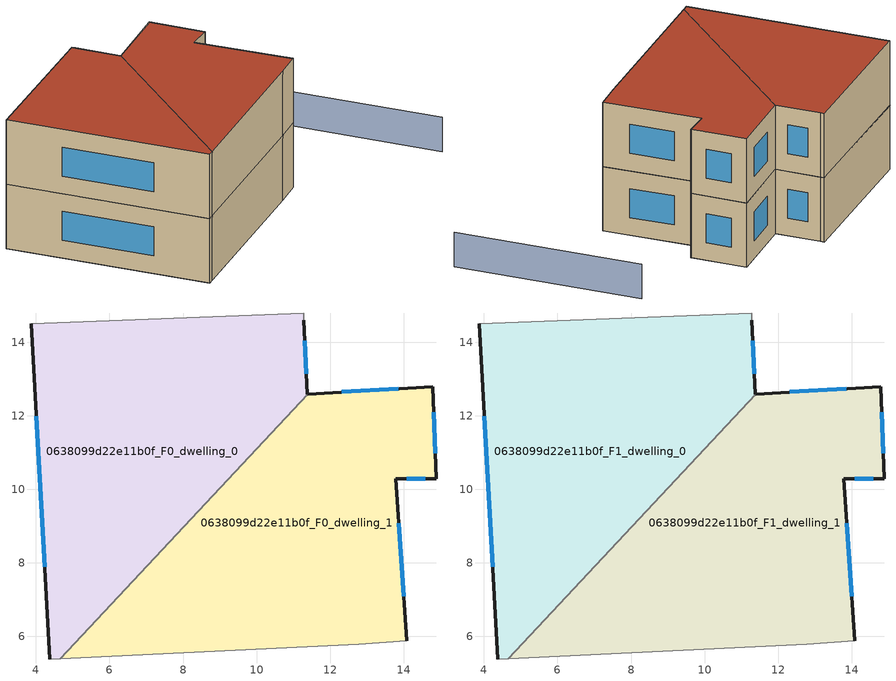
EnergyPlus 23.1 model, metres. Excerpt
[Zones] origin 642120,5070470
0638099d22e11b0f_F0_dwelling_0
 floor ground (EU_floor_Construction): 4.66,5.4 11.38,12.59 11.28,14.59 11.28,14.79 3.87,14.49 4.37,5.39 z0
 wall outside (EU_wall_Construction): 4.37,5.39 3.87,14.49 / 11.28,14.59 11.38,12.59 z0:3
 wall adiabatic (EU_wall_Construction): 4.66,5.4 4.37,5.39 / 3.87,14.49 11.28,14.79 11.28,14.59 z0:3
 wall to 0638099d22e11b0f_F0_dwelling_1 (EU_wall_Construction): 11.38,12.59 4.66,5.4 z0:3
 window (EU_Window_Construction): 4.23,7.89 4.01,11.99 / 11.31,14.04 11.35,13.14 z0.83:2.17
0638099d22e11b0f_F0_dwelling_1
 floor ground (EU_floor_Construction): 14.08,5.88 13.78,10.29 14.88,10.29 14.78,12.79 11.38,12.59 4.66,5.4 12.78,5.78 z0
 wall outside (EU_wall_Construction): 11.38,12.59 14.78,12.79 14.88,10.29 13.78,10.29 14.08,5.88 z0:3
 wall adiabatic (EU_wall_Construction): 14.08,5.88 12.78,5.78 4.66,5.4 z0:3
 window (EU_Window_Construction): 12.32,12.64 13.85,12.73 / 14.81,12.1 14.85,10.98 / 14.58,10.29 14.08,10.29 / 13.86,9.08 14,7.1 z0.83:2.17
0638099d22e11b0f_F1_dwelling_0
 floor to 0638099d22e11b0f_F0_dwelling_0 (EU_floor_Construction): 4.66,5.4 11.38,12.59 11.28,14.59 11.28,14.79 3.87,14.49 4.37,5.39 z3
 wall outside (EU_wall_Construction): 4.37,5.39 3.87,14.49 / 11.28,14.59 11.38,12.59 z3:6
 wall adiabatic (EU_wall_Construction): 4.66,5.4 4.37,5.39 / 3.87,14.49 11.28,14.79 11.28,14.59 z3:6
 wall to 0638099d22e11b0f_F1_dwelling_1 (EU_wall_Construction): 11.38,12.59 4.66,5.4 z3:6
 window (EU_Window_Construction): 4.23,7.89 4.01,11.99 / 11.31,14.04 11.35,13.14 z3.83:5.17
 roof outside (EU_roof_Construction): 11.28,14.79 11.28,14.59 11.38,12.59 4.66,5.4 4.37,5.39 3.87,14.49 z6
0638099d22e11b0f_F1_dwelling_1
 floor to 0638099d22e11b0f_F0_dwelling_1 (EU_floor_Construction): 14.08,5.88 13.78,10.29 14.88,10.29 14.78,12.79 11.38,12.59 4.66,5.4 12.78,5.78 z3
 wall outside (EU_wall_Construction): 11.38,12.59 14.78,12.79 14.88,10.29 13.78,10.29 14.08,5.88 z3:6
 wall adiabatic (EU_wall_Construction): 14.08,5.88 12.78,5.78 4.66,5.4 z3:6
 window (EU_Window_Construction): 12.32,12.64 13.85,12.73 / 14.81,12.1 14.85,10.98 / 14.58,10.29 14.08,10.29 / 13.86,9.08 14,7.1 z3.83:5.17
 roof outside (EU_roof_Construction): 14.78,12.79 14.88,10.29 13.78,10.29 14.08,5.88 12.78,5.78 4.66,5.4 11.38,12.59 z6
shading: 19.68,1.58 19.27,9.98 z0:1.6
[Building]
EU S2 Campaign: North Axis=0; Terrain=City; Solar Distribution=FullExterior
[Site:Location]
Lyon-Bron: Latitude=45.75; Longitude=5; Time Zone=1; Elevation=198
[SizingPeriod:WeatherFileDays]
AnnualSizingPeriod: Begin Month=1; Begin Day of Month=1; End Month=12; End Day of Month=31; Day of Week for Start Day=Monday; Use Weather File Daylight Saving Period=No; Use Weather File Rain and Snow Indicators=No
[MATERIAL]
EU_InternalMass_Material: Roughness=MediumRough; Thickness=0.1; Conductivity=1; Density=1800; Specific Heat=900; Thermal Absorptance=0.9; Solar Absorptance=0.7; Visible Absorptance=0.7
[MATERIAL:NOMASS] Roughness=MediumRough; Thermal Absorptance=0.9; Solar Absorptance=0.7; Visible Absorptance=0.7
Name | Thermal Resistance
EU_wall_NoMass | 0.87146
EU_roof_NoMass | 0.842276
EU_floor_NoMass | 0.496999
[WINDOWMATERIAL:SIMPLEGLAZINGSYSTEM]
EU_Window_SimpleGlazing: UFactor=2.2525; Solar Heat Gain Coefficient=0.76; Visible Transmittance=0.76
[CONSTRUCTION]
EU_wall_Construction: EU_wall_NoMass
EU_roof_Construction: EU_roof_NoMass
EU_floor_Construction: EU_floor_NoMass
EU_InternalMass_Construction: EU_InternalMass_Material
EU_Window_Construction: EU_Window_SimpleGlazing
[ZONE] Type=1; Multiplier=1; Ceiling Height=autocalculate; Floor Area=autocalculate; Part of Total Floor Area=Yes
Name | Volume
0638099d22e11b0f_F0_dwelling_0 | 128.52
0638099d22e11b0f_F1_dwelling_0 | 128.518
0638099d22e11b0f_F0_dwelling_1 | 128.577
0638099d22e11b0f_F1_dwelling_1 | 128.575
[INTERNALMASS] Construction=EU_InternalMass_Construction
Name | Zone or ZoneList | Surface Area
0638099d22e11b0f_F0_dwelling_0_EU_InternalMass | 0638099d22e11b0f_F0_dwelling_0 | 42.8576
0638099d22e11b0f_F0_dwelling_1_EU_InternalMass | 0638099d22e11b0f_F0_dwelling_1 | 42.8586
0638099d22e11b0f_F1_dwelling_0_EU_InternalMass | 0638099d22e11b0f_F1_dwelling_0 | 42.8576
0638099d22e11b0f_F1_dwelling_1_EU_InternalMass | 0638099d22e11b0f_F1_dwelling_1 | 42.8586
[OTHEREQUIPMENT] Fuel Type=Electricity; Design Level Calculation Method=Watts/Area; Power per Zone Floor Area=1; Fraction Latent=0; Fraction Radiant=0; Fraction Lost=0; Carbon Dioxide Generation Rate=0; EndUse Subcategory=EU_Step8_InternalGains
Name | Zone or ZoneList or Space or SpaceList | Schedule
EU_Step8_InternalGain_0638099d22e11b0f_F0_dwelling_0_f000 | 0638099d22e11b0f_F0_dwelling_0 | EU_Step8_GainSchedule_0638099d22e11b0f_F0_dwelling_0_f000
EU_Step8_InternalGain_0638099d22e11b0f_F0_dwelling_1_f000 | 0638099d22e11b0f_F0_dwelling_1 | EU_Step8_GainSchedule_0638099d22e11b0f_F0_dwelling_1_f000
EU_Step8_InternalGain_0638099d22e11b0f_F1_dwelling_0_f000 | 0638099d22e11b0f_F1_dwelling_0 | EU_Step8_GainSchedule_0638099d22e11b0f_F1_dwelling_0_f000
EU_Step8_InternalGain_0638099d22e11b0f_F1_dwelling_1_f000 | 0638099d22e11b0f_F1_dwelling_1 | EU_Step8_GainSchedule_0638099d22e11b0f_F1_dwelling_1_f000
[ZONEVENTILATION:DESIGNFLOWRATE] Schedule=EU_AlwaysOn; Design Flow Rate Calculation Method=AirChanges/Hour; Air Changes per Hour=0.425; Ventilation Type=Natural; Fan Pressure Rise=0; Fan Total Efficiency=1; Constant Term Coefficient=1; Temperature Term Coefficient=0; Velocity Term Coefficient=0; Velocity Squared Term Coefficient=0; Minimum Indoor Temperature=-100; Maximum Indoor Temperature=100; Delta Temperature=-100; Minimum Outdoor Temperature=-100; Maximum Outdoor Temperature=100; Maximum Wind Speed=40
Name | Zone or ZoneList or Space or SpaceList
EU_ConstantAir_0638099d22e11b0f_F0_dwelling_0 | 0638099d22e11b0f_F0_dwelling_0
EU_ConstantAir_0638099d22e11b0f_F0_dwelling_1 | 0638099d22e11b0f_F0_dwelling_1
EU_ConstantAir_0638099d22e11b0f_F1_dwelling_0 | 0638099d22e11b0f_F1_dwelling_0
EU_ConstantAir_0638099d22e11b0f_F1_dwelling_1 | 0638099d22e11b0f_F1_dwelling_1
[HVACTEMPLATE:THERMOSTAT] Constant Heating Setpoint=20; Constant Cooling Setpoint=50
EU_HeatOnly_0638099d22e11b0f_F0_dwelling_0; EU_HeatOnly_0638099d22e11b0f_F0_dwelling_1; EU_HeatOnly_0638099d22e11b0f_F1_dwelling_0; EU_HeatOnly_0638099d22e11b0f_F1_dwelling_1
[HVACTEMPLATE:ZONE:IDEALLOADSAIRSYSTEM] System Availability Schedule=EU_AlwaysOn; Maximum Heating Supply Air Temperature=50; Minimum Cooling Supply Air Temperature=13; Maximum Heating Supply Air Humidity Ratio=0.0156; Minimum Cooling Supply Air Humidity Ratio=0.0077; Heating Limit=NoLimit; Cooling Limit=NoLimit; Heating Availability Schedule=EU_AlwaysOn; Cooling Availability Schedule=EU_CoolingOff; Dehumidification Control Type=ConstantSensibleHeatRatio; Cooling Sensible Heat Ratio=0.7; Dehumidification Setpoint=60; Humidification Control Type=None; Humidification Setpoint=30; Outdoor Air Method=None; Outdoor Air Flow Rate per Person=0.00944; Outdoor Air Flow Rate per Zone Floor Area=0; Outdoor Air Flow Rate per Zone=0; Demand Controlled Ventilation Type=None; Outdoor Air Economizer Type=NoEconomizer; Heat Recovery Type=None; Sensible Heat Recovery Effectiveness=0.7; Latent Heat Recovery Effectiveness=0.65
Name | Template Thermostat
0638099d22e11b0f_F0_dwelling_0 | EU_HeatOnly_0638099d22e11b0f_F0_dwelling_0
0638099d22e11b0f_F0_dwelling_1 | EU_HeatOnly_0638099d22e11b0f_F0_dwelling_1
0638099d22e11b0f_F1_dwelling_0 | EU_HeatOnly_0638099d22e11b0f_F1_dwelling_0
0638099d22e11b0f_F1_dwelling_1 | EU_HeatOnly_0638099d22e11b0f_F1_dwelling_1
[SIZING:ZONE] Zone Cooling Design Supply Air Temperature Input Method=SupplyAirTemperature; Zone Cooling Design Supply Air Temperature=13; Zone Heating Design Supply Air Temperature Input Method=SupplyAirTemperature; Zone Heating Design Supply Air Temperature=50; Zone Cooling Design Supply Air Humidity Ratio=0.008; Zone Heating Design Supply Air Humidity Ratio=0.008; Cooling Design Air Flow Method=DesignDay; Cooling Design Air Flow Rate=0; Cooling Minimum Air Flow per Zone Floor Area=0.000762; Cooling Minimum Air Flow=0; Cooling Minimum Air Flow Fraction=0.2; Heating Design Air Flow Method=DesignDay; Heating Design Air Flow Rate=0; Heating Maximum Air Flow per Zone Floor Area=0.002032; Heating Maximum Air Flow=0.141576; Heating Maximum Air Flow Fraction=0.3; Account for Dedicated Outdoor Air System=No; Dedicated Outdoor Air System Control Strategy=NeutralSupplyAir; Dedicated Outdoor Air Low Setpoint Temperature for Design=autosize; Dedicated Outdoor Air High Setpoint Temperature for Design=autosize; Zone Load Sizing Method=Sensible Load Only No Latent Load; Zone Latent Cooling Design Supply Air Humidity Ratio Input Method=HumidityRatioDifference; Zone Cooling Design Supply Air Humidity Ratio Difference=0.005; Zone Latent Heating Design Supply Air Humidity Ratio Input Method=HumidityRatioDifference; Zone Humidification Design Supply Air Humidity Ratio Difference=0.005
0638099d22e11b0f_F0_dwelling_0; 0638099d22e11b0f_F0_dwelling_1; 0638099d22e11b0f_F1_dwelling_0; 0638099d22e11b0f_F1_dwelling_1
[SCHEDULE:CONSTANT]
Name | Hourly Value
EU_AlwaysOn | 1
EU_CoolingOff | 0
[SCHEDULE:FILE] Column Number=1; Rows to Skip at Top=0; Number of Hours of Data=8760; Column Separator=Comma; Interpolate to Timestep=No; Minutes per Item=60; Adjust Schedule for Daylight Savings=Yes
Name | File
EU_Step8_GainSchedule_0638099d22e11b0f_F0_dwelling_0_f000 | ../../schedules/0638099d22e11b0f/0638099d22e11b0f_F0_dwelling_0_f000_gain.csv
EU_Step8_GainSchedule_0638099d22e11b0f_F0_dwelling_1_f000 | ../../schedules/0638099d22e11b0f/0638099d22e11b0f_F0_dwelling_1_f000_gain.csv
EU_Step8_GainSchedule_0638099d22e11b0f_F1_dwelling_0_f000 | ../../schedules/0638099d22e11b0f/0638099d22e11b0f_F1_dwelling_0_f000_gain.csv
EU_Step8_GainSchedule_0638099d22e11b0f_F1_dwelling_1_f000 | ../../schedules/0638099d22e11b0f/0638099d22e11b0f_F1_dwelling_1_f000_gain.csv
